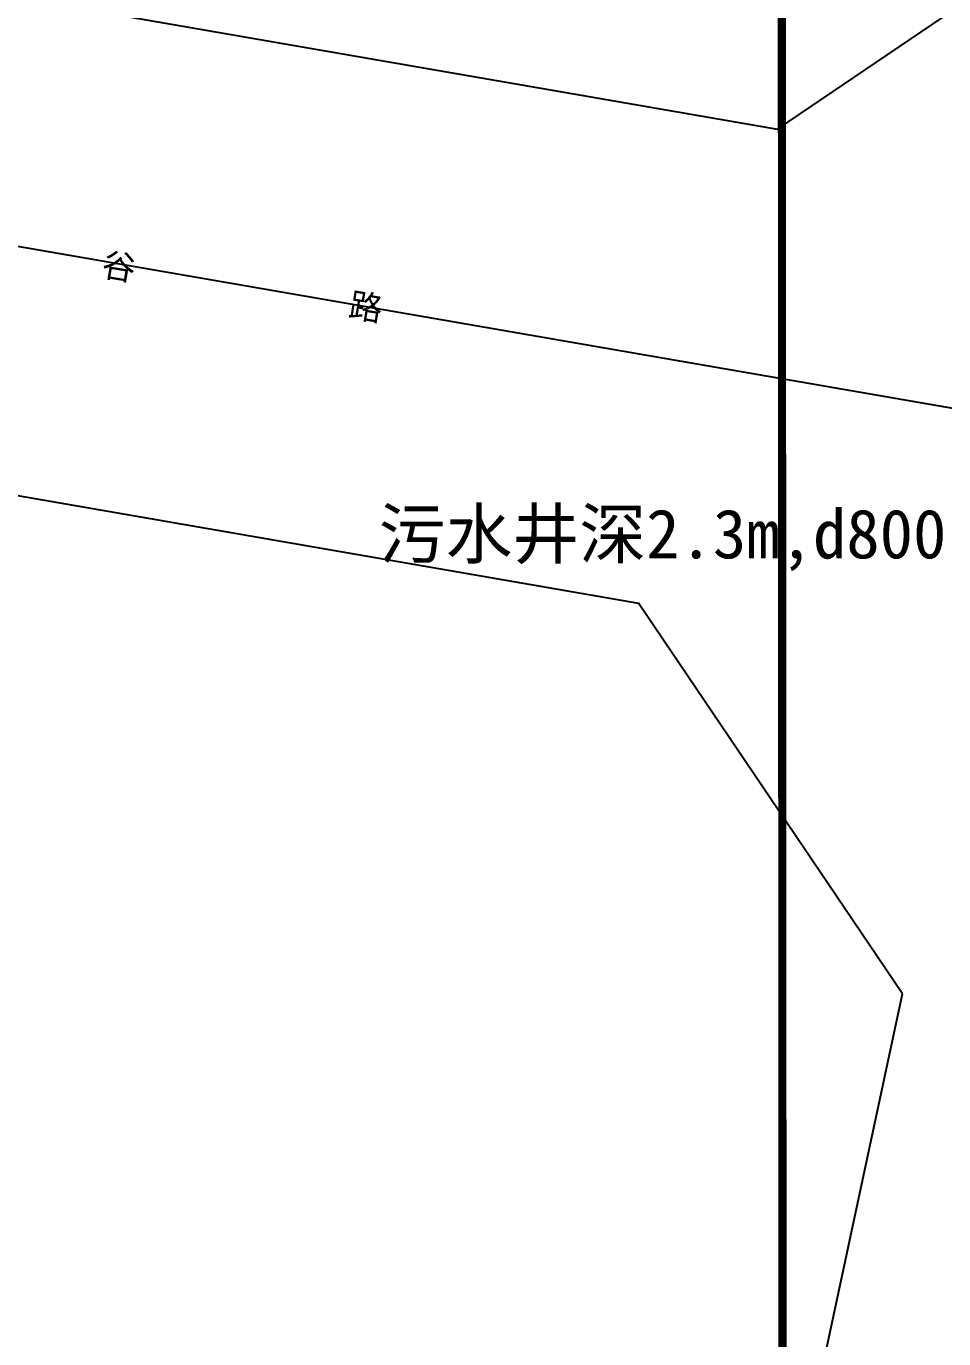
# Model space of a CAD drawing. Extents: x 529262 to 576451, y 2694391 to 2717535.
# Drawn here: x 564185.5 to 564241.6, y 2710622.6 to 2710702.9 of the extents above; entities that cross this region are included whole.
import ezdxf
from ezdxf.enums import TextEntityAlignment as Align
from ezdxf.xclip import XClip

# ---------------------------------------------------------------- set-up
doc = ezdxf.new("R2010")
doc.units = 0
doc.header["$XCLIPFRAME"] = 0
for name, color, linetype in [('PP-COM', 7, 'Continuous'), ('RD-中线', 40, 'Continuous'), ('RD-红线', 7, 'Continuous'), ('ZJ', 7, 'Continuous')]:
    doc.layers.add(name, color=color, linetype=linetype)
doc.layers.add('现状管道深度（物探资料）', color=2, linetype='Continuous', plot=False)
doc.styles.get("Standard").update_dxf_attribs({"font": '', "height": 2.5, "bigfont": 'smfs.shx'})
doc.styles.add('等线体', font='simhei.ttf')
doc.styles.get('Standard').set_extended_font_data('FangSong_GB2312')

# ---------------------------------------------------------------- blocks, each defined once
blk = doc.blocks.new('A$C19FD0107')
at = {"layer": 'RD-中线', "color": 8}
blk.add_lwpolyline([(-6735.89, 16285.457), (-7081.773, 16345.345), (-7093.954, 16347.49), (-7407.424, 16401.508), (-7408.075, 16401.628)], dxfattribs=at)
at = {"layer": 'RD-红线', "color": 8, "linetype": 'Continuous', "flags": 128}
for points in [[(-7336.271, 16404.468), (-7091.38, 16362.268), (-7079.192, 16360.122), (-6766.546, 16305.988)], [(-6964.331, 16309.787), (-6956.452, 16308.423), (-6775.035, 16277.011)], [(-6775.405, 16175.955), (-6758.89, 16253.119)]]:
    blk.add_lwpolyline(points, dxfattribs=at)
at = {"layer": 'RD-红线', "color": 8}
for points in [[(-6766.546, 16305.988), (-6743.569, 16321.545, 0.403252)], [(-6758.89, 16253.119), (-6775.035, 16277.011, 0.4258)]]:
    blk.add_lwpolyline(points, format="xyb", dxfattribs=at)

msp = doc.modelspace()

# ---------------------------------------------------------------- linework, layer by layer
at = {"const_width": 0.5}
msp.add_lwpolyline([(563606.548, 2710897.61), (563454.196, 2710897.56), (563454.418, 2710327.012), (563986.146, 2710327.13), (563986.081, 2710399.056), (564231.875, 2710399.045), (564231.655, 2710837.782), (563606.85, 2710834.954), (563606.548, 2710897.61)], dxfattribs=at)

# ---------------------------------------------------------------- block references
at = {"layer": 'PP-COM'}
ref = msp.add_blockref('A$C19FD0107', (570997.993, 2694390.603), dxfattribs=at)
XClip(ref).set_block_clipping_path([(-9366.4383134884, 14428.6043910822), (-3328.4480743363, 17452.7484863754)])

# ---------------------------------------------------------------- texts
at = {"layer": 'ZJ', "color": 8, "linetype": 'Continuous', "style": '等线体'}
msp.add_text('山           谷             路', height=1.5, rotation=350.70873, dxfattribs=at).set_placement((564192.178, 2710688.056), align=Align.MIDDLE)
at = {"layer": '现状管道深度（物探资料）'}
msp.add_text('污水井深2.3m,d800', height=3, dxfattribs=at).set_placement((564224.42, 2710671.845), align=Align.MIDDLE_CENTER)

doc.saveas('drawing.dxf')
